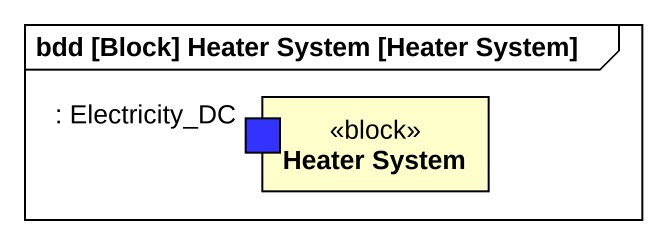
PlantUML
@startuml
mainframe bdd [Block] Heater System [Heater System]
rectangle "Heater System" as Heater_System <<block>> {
  port ": Electricity_DC" as Electricity_DC #3333FF
}
@enduml
